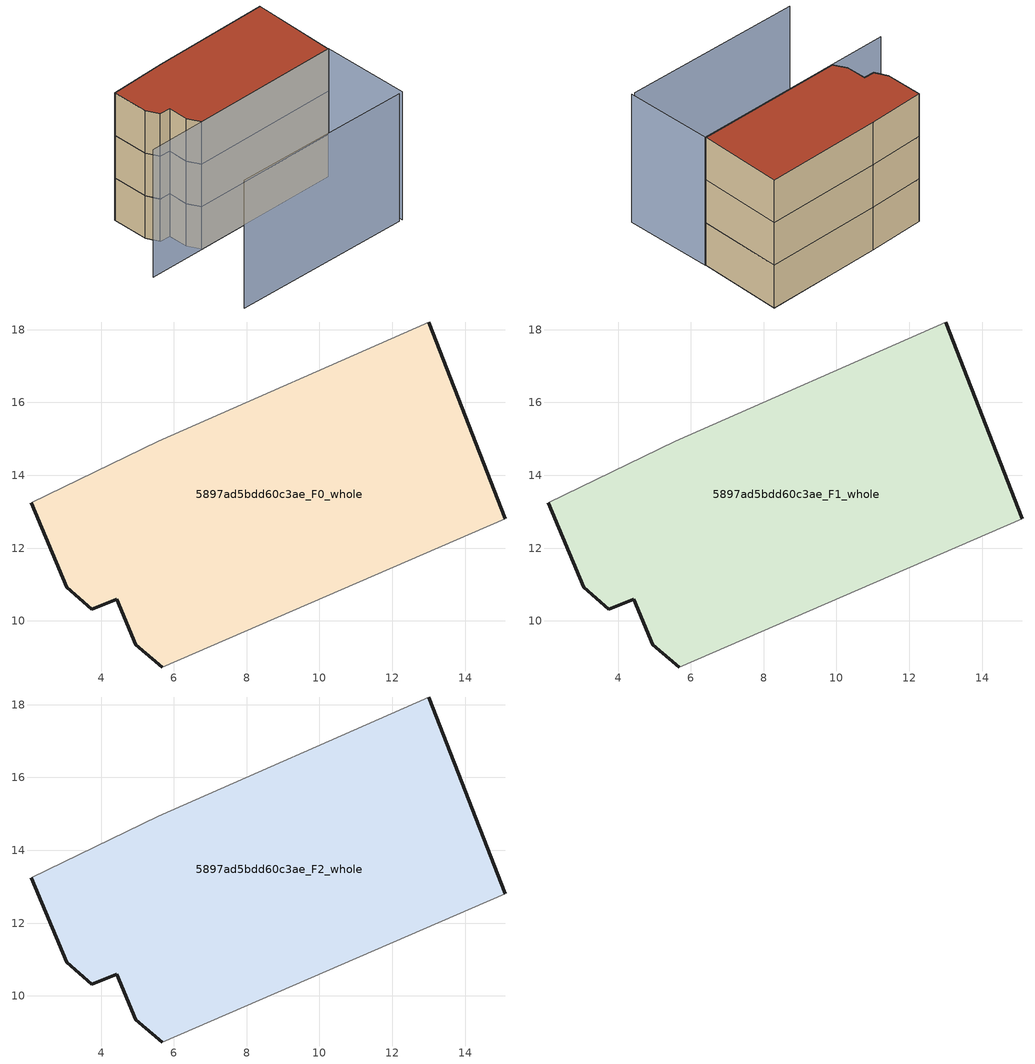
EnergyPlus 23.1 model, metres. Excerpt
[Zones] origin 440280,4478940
5897ad5bdd60c3ae_F0_whole
 floor ground (EU_floor_Construction): 15.1,12.8 12.99,18.21 5.58,14.93 2.08,13.25 3.06,10.93 3.75,10.33 4.42,10.59 4.96,9.34 5.68,8.74 z0
 wall outside (EU_wall_Construction): 12.99,18.21 15.1,12.8 / 5.68,8.74 4.96,9.34 4.42,10.59 3.75,10.33 3.06,10.93 2.08,13.25 z0:3
 wall adiabatic (EU_wall_Construction): 2.08,13.25 5.58,14.93 12.99,18.21 / 15.1,12.8 5.68,8.74 z0:3
5897ad5bdd60c3ae_F1_whole
 floor to 5897ad5bdd60c3ae_F0_whole (EU_floor_Construction): 15.1,12.8 12.99,18.21 5.57,14.93 2.08,13.25 3.06,10.93 3.75,10.33 4.42,10.59 4.95,9.34 5.68,8.74 z3
 wall outside (EU_wall_Construction): 12.99,18.21 15.1,12.8 / 5.68,8.74 4.96,9.34 4.42,10.59 3.75,10.33 3.06,10.93 2.08,13.25 z3:6
 wall adiabatic (EU_wall_Construction): 2.08,13.25 5.58,14.93 12.99,18.21 / 15.1,12.8 5.68,8.74 z3:6
5897ad5bdd60c3ae_F2_whole
 floor to 5897ad5bdd60c3ae_F1_whole (EU_floor_Construction): 15.1,12.8 12.99,18.21 5.57,14.93 2.08,13.25 3.06,10.93 3.75,10.33 4.42,10.59 4.95,9.34 5.68,8.74 z6
 wall outside (EU_wall_Construction): 12.99,18.21 15.1,12.8 / 5.68,8.74 4.96,9.34 4.42,10.59 3.75,10.33 3.06,10.93 2.08,13.25 z6:9
 wall adiabatic (EU_wall_Construction): 2.08,13.25 5.58,14.93 12.99,18.21 / 15.1,12.8 5.68,8.74 z6:9
 roof outside (EU_roof_Construction): 12.99,18.21 15.1,12.8 5.68,8.74 4.96,9.34 4.42,10.59 3.75,10.33 3.06,10.93 2.08,13.25 5.58,14.93 z9
shading: 5.83,2.42 17.28,7.19 / 2.07,7.18 15.11,12.8 / 15.11,12.8 17.49,7.27 z0:9
[Building]
EU S2 Campaign: North Axis=0; Terrain=City; Solar Distribution=FullExterior
[Site:Location]
Madrid: Latitude=40.5; Longitude=-3.5; Time Zone=1; Elevation=609
[SizingPeriod:WeatherFileDays]
AnnualSizingPeriod: Begin Month=1; Begin Day of Month=1; End Month=12; End Day of Month=31; Day of Week for Start Day=Monday; Use Weather File Daylight Saving Period=No; Use Weather File Rain and Snow Indicators=No
[MATERIAL]
EU_InternalMass_Material: Roughness=MediumRough; Thickness=0.1; Conductivity=1; Density=1800; Specific Heat=900; Thermal Absorptance=0.9; Solar Absorptance=0.7; Visible Absorptance=0.7
[MATERIAL:NOMASS] Roughness=MediumRough; Thermal Absorptance=0.9; Solar Absorptance=0.7; Visible Absorptance=0.7
Name | Thermal Resistance
EU_wall_NoMass; EU_roof_NoMass | 2.16768
EU_floor_NoMass | 1.14339
[CONSTRUCTION]
EU_wall_Construction: EU_wall_NoMass
EU_roof_Construction: EU_roof_NoMass
EU_floor_Construction: EU_floor_NoMass
EU_InternalMass_Construction: EU_InternalMass_Material
[ZONE] Type=1; Multiplier=1; Ceiling Height=autocalculate; Floor Area=autocalculate; Part of Total Floor Area=Yes
Name | Volume
5897ad5bdd60c3ae_F0_whole | 196.028
5897ad5bdd60c3ae_F1_whole; 5897ad5bdd60c3ae_F2_whole | 196.029
[INTERNALMASS] Construction=EU_InternalMass_Construction; Surface Area=65.3429
Name | Zone or ZoneList
5897ad5bdd60c3ae_F0_whole_EU_InternalMass | 5897ad5bdd60c3ae_F0_whole
5897ad5bdd60c3ae_F1_whole_EU_InternalMass | 5897ad5bdd60c3ae_F1_whole
5897ad5bdd60c3ae_F2_whole_EU_InternalMass | 5897ad5bdd60c3ae_F2_whole
[OTHEREQUIPMENT] Fuel Type=Electricity; Design Level Calculation Method=Watts/Area; Power per Zone Floor Area=1; Fraction Latent=0; Fraction Radiant=0; Fraction Lost=0; Carbon Dioxide Generation Rate=0; EndUse Subcategory=EU_Step8_InternalGains
Name | Zone or ZoneList or Space or SpaceList | Schedule
EU_Step8_InternalGain_5897ad5bdd60c3ae_F0_whole_f000 | 5897ad5bdd60c3ae_F0_whole | EU_Step8_GainSchedule_5897ad5bdd60c3ae_F0_whole_f000
EU_Step8_InternalGain_5897ad5bdd60c3ae_F1_whole_f000 | 5897ad5bdd60c3ae_F1_whole | EU_Step8_GainSchedule_5897ad5bdd60c3ae_F1_whole_f000
EU_Step8_InternalGain_5897ad5bdd60c3ae_F2_whole_f000 | 5897ad5bdd60c3ae_F2_whole | EU_Step8_GainSchedule_5897ad5bdd60c3ae_F2_whole_f000
[ZONEVENTILATION:DESIGNFLOWRATE] Schedule=EU_AlwaysOn; Design Flow Rate Calculation Method=AirChanges/Hour; Air Changes per Hour=0.480546; Ventilation Type=Natural; Fan Pressure Rise=0; Fan Total Efficiency=1; Constant Term Coefficient=1; Temperature Term Coefficient=0; Velocity Term Coefficient=0; Velocity Squared Term Coefficient=0; Minimum Indoor Temperature=-100; Maximum Indoor Temperature=100; Delta Temperature=-100; Minimum Outdoor Temperature=-100; Maximum Outdoor Temperature=100; Maximum Wind Speed=40
Name | Zone or ZoneList or Space or SpaceList
EU_ConstantAir_5897ad5bdd60c3ae_F0_whole | 5897ad5bdd60c3ae_F0_whole
EU_ConstantAir_5897ad5bdd60c3ae_F1_whole | 5897ad5bdd60c3ae_F1_whole
EU_ConstantAir_5897ad5bdd60c3ae_F2_whole | 5897ad5bdd60c3ae_F2_whole
[HVACTEMPLATE:THERMOSTAT] Constant Heating Setpoint=20; Constant Cooling Setpoint=50
EU_HeatOnly_5897ad5bdd60c3ae_F0_whole; EU_HeatOnly_5897ad5bdd60c3ae_F1_whole; EU_HeatOnly_5897ad5bdd60c3ae_F2_whole
[HVACTEMPLATE:ZONE:IDEALLOADSAIRSYSTEM] System Availability Schedule=EU_AlwaysOn; Maximum Heating Supply Air Temperature=50; Minimum Cooling Supply Air Temperature=13; Maximum Heating Supply Air Humidity Ratio=0.0156; Minimum Cooling Supply Air Humidity Ratio=0.0077; Heating Limit=NoLimit; Cooling Limit=NoLimit; Heating Availability Schedule=EU_AlwaysOn; Cooling Availability Schedule=EU_CoolingOff; Dehumidification Control Type=ConstantSensibleHeatRatio; Cooling Sensible Heat Ratio=0.7; Dehumidification Setpoint=60; Humidification Control Type=None; Humidification Setpoint=30; Outdoor Air Method=None; Outdoor Air Flow Rate per Person=0.00944; Outdoor Air Flow Rate per Zone Floor Area=0; Outdoor Air Flow Rate per Zone=0; Demand Controlled Ventilation Type=None; Outdoor Air Economizer Type=NoEconomizer; Heat Recovery Type=None; Sensible Heat Recovery Effectiveness=0.7; Latent Heat Recovery Effectiveness=0.65
Name | Template Thermostat
5897ad5bdd60c3ae_F0_whole | EU_HeatOnly_5897ad5bdd60c3ae_F0_whole
5897ad5bdd60c3ae_F1_whole | EU_HeatOnly_5897ad5bdd60c3ae_F1_whole
5897ad5bdd60c3ae_F2_whole | EU_HeatOnly_5897ad5bdd60c3ae_F2_whole
[SIZING:ZONE] Zone Cooling Design Supply Air Temperature Input Method=SupplyAirTemperature; Zone Cooling Design Supply Air Temperature=13; Zone Heating Design Supply Air Temperature Input Method=SupplyAirTemperature; Zone Heating Design Supply Air Temperature=50; Zone Cooling Design Supply Air Humidity Ratio=0.008; Zone Heating Design Supply Air Humidity Ratio=0.008; Cooling Design Air Flow Method=DesignDay; Cooling Design Air Flow Rate=0; Cooling Minimum Air Flow per Zone Floor Area=0.000762; Cooling Minimum Air Flow=0; Cooling Minimum Air Flow Fraction=0.2; Heating Design Air Flow Method=DesignDay; Heating Design Air Flow Rate=0; Heating Maximum Air Flow per Zone Floor Area=0.002032; Heating Maximum Air Flow=0.141576; Heating Maximum Air Flow Fraction=0.3; Account for Dedicated Outdoor Air System=No; Dedicated Outdoor Air System Control Strategy=NeutralSupplyAir; Dedicated Outdoor Air Low Setpoint Temperature for Design=autosize; Dedicated Outdoor Air High Setpoint Temperature for Design=autosize; Zone Load Sizing Method=Sensible Load Only No Latent Load; Zone Latent Cooling Design Supply Air Humidity Ratio Input Method=HumidityRatioDifference; Zone Cooling Design Supply Air Humidity Ratio Difference=0.005; Zone Latent Heating Design Supply Air Humidity Ratio Input Method=HumidityRatioDifference; Zone Humidification Design Supply Air Humidity Ratio Difference=0.005
5897ad5bdd60c3ae_F0_whole; 5897ad5bdd60c3ae_F1_whole; 5897ad5bdd60c3ae_F2_whole
[SCHEDULE:CONSTANT]
Name | Hourly Value
EU_AlwaysOn | 1
EU_CoolingOff | 0
[SCHEDULE:FILE] Column Number=1; Rows to Skip at Top=0; Number of Hours of Data=8760; Column Separator=Comma; Interpolate to Timestep=No; Minutes per Item=60; Adjust Schedule for Daylight Savings=Yes
Name | File
EU_Step8_GainSchedule_5897ad5bdd60c3ae_F0_whole_f000 | ../../schedules/5897ad5bdd60c3ae/5897ad5bdd60c3ae_F0_whole_f000_gain.csv
EU_Step8_GainSchedule_5897ad5bdd60c3ae_F1_whole_f000 | ../../schedules/5897ad5bdd60c3ae/5897ad5bdd60c3ae_F1_whole_f000_gain.csv
EU_Step8_GainSchedule_5897ad5bdd60c3ae_F2_whole_f000 | ../../schedules/5897ad5bdd60c3ae/5897ad5bdd60c3ae_F2_whole_f000_gain.csv
